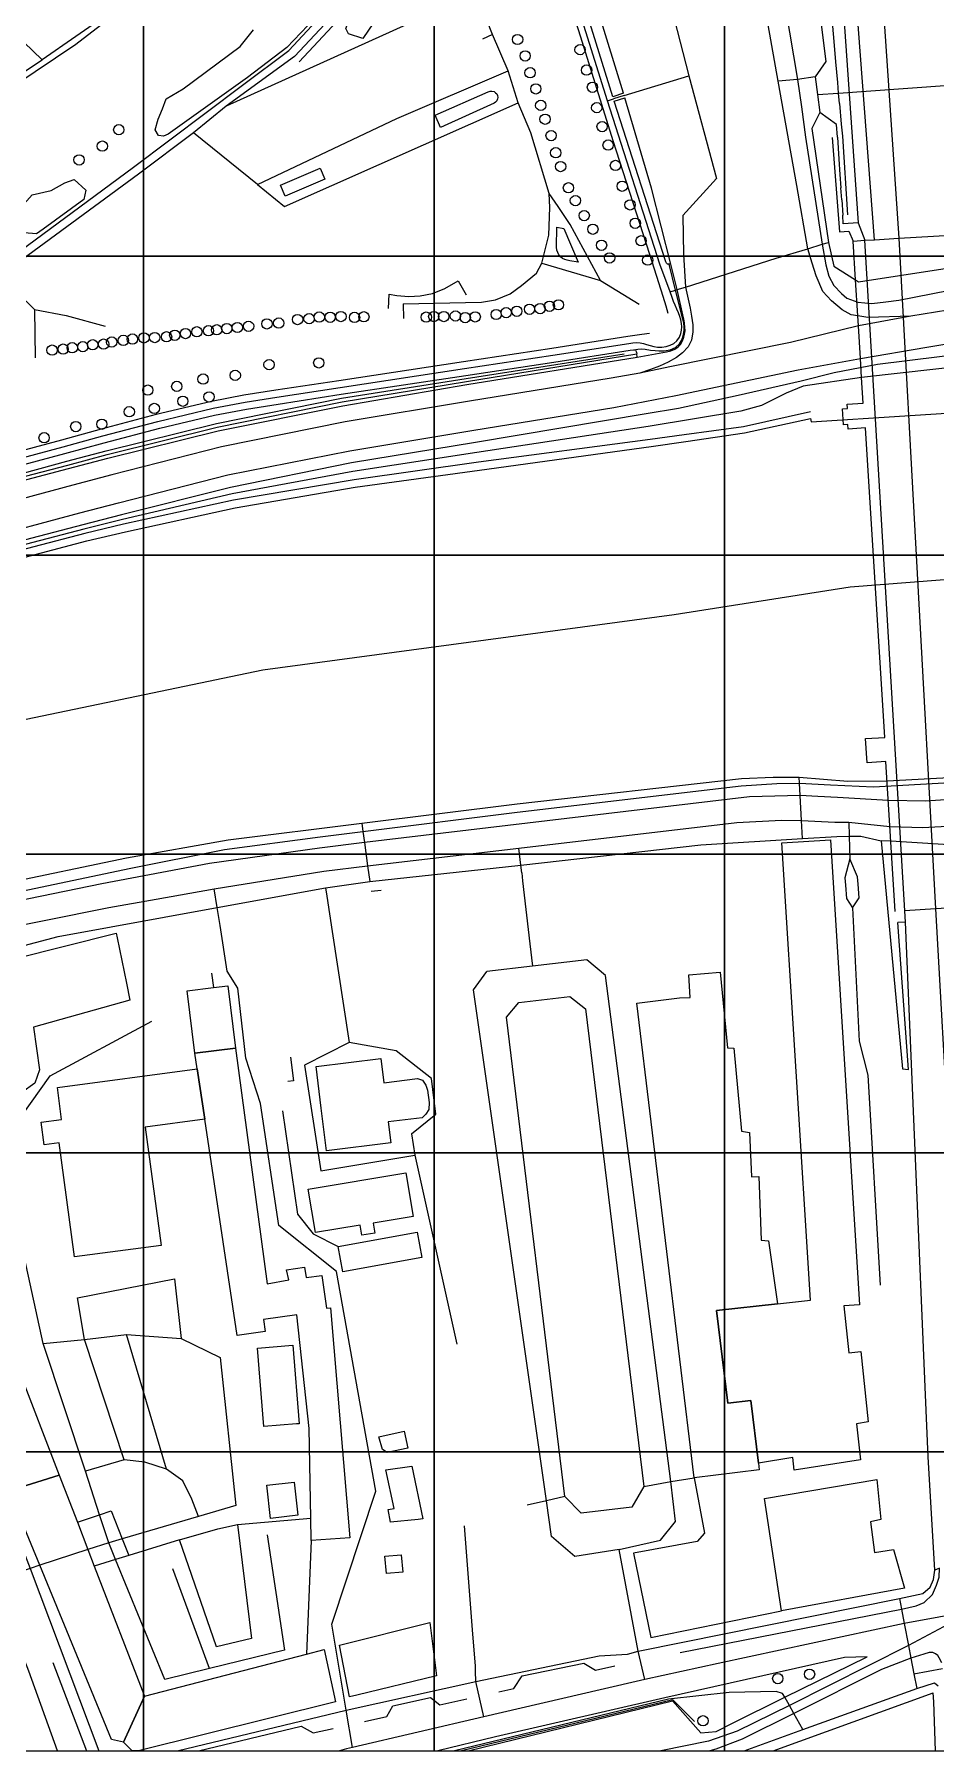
# Model space of a CAD drawing. Header units: metres. Extents: x -847 to 846, y -696 to 697.
# Drawn here: x -200.9 to 61.4, y -695.7 to -196.3 of the extents above; entities that cross this region are included whole.
import ezdxf

# ---------------------------------------------------------------- set-up
doc = ezdxf.new("R2010")
doc.units = ezdxf.units.M
for name, color, linetype in [('GREEN_ATLAS_BUILDING_OSM_LEVELS', 9, 'Continuous'), ('GREEN_ATLAS_TERRAIN_COP90', 3, 'Continuous'), ('OSM_BARRIER', 1, 'Continuous'), ('OSM_BUILDING', 8, 'Continuous'), ('OSM_GREEN_EXISTING', 94, 'Continuous'), ('OSM_HYDROGRAPHY', 5, 'Continuous'), ('OSM_PATH', 32, 'Continuous'), ('OSM_ROAD_LOCAL', 9, 'Continuous'), ('OSM_ROAD_MAJOR', 30, 'Continuous'), ('OSM_TECHNICAL', 4, 'Continuous'), ('SITE_BORDER', 3, 'Continuous')]:
    doc.layers.add(name, color=color, linetype=linetype)

msp = doc.modelspace()

# ---------------------------------------------------------------- linework, layer by layer
at = {"layer": 'GREEN_ATLAS_BUILDING_OSM_LEVELS'}
for points, elevation in [([(30.779, -430.706), (39.28, -566.037), (34.732, -566.316), (36.135, -579.941), (39.625, -579.585), (41.742, -600.112), (38.34, -600.613), (39.512, -611.133), (20.254, -614.105), (19.834, -610.409), (9.817, -612.079), (7.587, -593.845), (0.89, -594.669), (-2.406, -567.674), (15.38, -565.703), (24.959, -564.702), (16.595, -431.597)], 7.076), ([(-208.209, -620.116), (-221.384, -585.496), (-250.822, -476.381), (-177.061, -457.879), (-176.779, -459.271), (-174.098, -472.407), (-173.083, -477.371), (-201.111, -485.231), (-199.401, -497.654), (-200.735, -501.561), (-204.519, -504.244), (-209.155, -503.999), (-212.563, -501.316), (-216.811, -487.179), (-226.17, -488.481), (-228.425, -491.654), (-205.753, -575.7), (-207.614, -576.29), (-205.578, -584.572), (-193.631, -615.608)], 1.251), ([(-41.761, -626.673), (-46.51, -621.808), (-63.493, -482.314), (-59.847, -478.095), (-45.056, -476.292), (-40.47, -479.876), (-23.549, -618.903), (-26.97, -624.87)], 1.699), ([(45.476, -628.51), (42.419, -629.155), (43.571, -638.05), (49.178, -637.248), (52.348, -648.458), (16.577, -655.093), (11.558, -622.332), (44.273, -616.844)], 7.518), ([(-94.09, -638.751), (-93.671, -643.839), (-98.419, -644.228), (-98.839, -639.141)], 8.831), ([(-85.758, -658.421), (-83.81, -674.017), (-106.996, -679.594), (-109.157, -680.118), (-112.076, -665)], 8), ([(-168.854, -679.906), (-121.68, -667.65), (-116.524, -666.314), (-113.192, -681.498), (-170.545, -695.747), (-172.363, -695.747), (-174.956, -693.298)], 7.875)]:
    msp.add_lwpolyline(points, close=True, dxfattribs=dict(at, elevation=elevation))
at = {"layer": 'GREEN_ATLAS_TERRAIN_COP90'}
for points in [[(-253.723, -260.905, 26), (-169.148, -260.905, 21), (-169.148, -173.937, 32), (-253.723, -173.937, 31)], [(-169.148, -260.905, 21), (-84.574, -260.905, 13), (-84.574, -173.937, 27), (-169.148, -173.937, 32)], [(-84.574, -260.905, 13), (0, -260.905, 13), (0, -173.937, 18), (-84.574, -173.937, 27)], [(0, -260.905, 13), (84.574, -260.905, 9), (84.574, -173.937, 10), (0, -173.937, 18)], [(-253.723, -347.873, 6), (-169.148, -347.873, 5), (-169.148, -260.905, 21), (-253.723, -260.905, 26)], [(-169.148, -347.873, 5), (-84.574, -347.873), (-84.574, -260.905, 13), (-169.148, -260.905, 21)], [(-84.574, -347.873), (0, -347.873), (0, -260.905, 13), (-84.574, -260.905, 13)], [(0, -347.873), (84.574, -347.873), (84.574, -260.905, 9), (0, -260.905, 13)], [(-253.723, -434.842, 6), (-169.148, -434.842, 5), (-169.148, -347.873, 5), (-253.723, -347.873, 6)], [(-169.148, -434.842, 5), (-84.574, -434.842), (-84.574, -347.873), (-169.148, -347.873, 5)], [(-84.574, -434.842), (0, -434.842), (0, -347.873), (-84.574, -347.873)], [(0, -434.842), (84.574, -434.842), (84.574, -347.873), (0, -347.873)], [(-253.723, -521.81), (-169.148, -521.81), (-169.148, -434.842, 5), (-253.723, -434.842, 6)], [(-169.148, -521.81), (-84.574, -521.81, 4), (-84.574, -434.842), (-169.148, -434.842, 5)], [(-84.574, -521.81, 4), (0, -521.81, 2), (0, -434.842), (-84.574, -434.842)], [(0, -521.81, 2), (84.574, -521.81, 3), (84.574, -434.842), (0, -434.842)], [(-253.723, -608.778, 10), (-169.148, -608.778, 14), (-169.148, -521.81), (-253.723, -521.81)], [(-169.148, -608.778, 14), (-84.574, -608.778, 9), (-84.574, -521.81, 4), (-169.148, -521.81)], [(-84.574, -608.778, 9), (0, -608.778, 7), (0, -521.81, 2), (-84.574, -521.81, 4)], [(0, -608.778, 7), (84.574, -608.778, 7), (84.574, -521.81, 3), (0, -521.81, 2)], [(-253.723, -695.747, 9), (-169.148, -695.747, 6), (-169.148, -608.778, 14), (-253.723, -608.778, 10)], [(-169.148, -695.747, 6), (-84.574, -695.747, 8), (-84.574, -608.778, 9), (-169.148, -608.778, 14)], [(-84.574, -695.747, 8), (0, -695.747, 8), (0, -608.778, 7), (-84.574, -608.778, 9)], [(0, -695.747, 8), (84.574, -695.747, 9), (84.574, -608.778, 7), (0, -608.778, 7)]]:
    msp.add_3dface(points, dxfattribs=at)
at = {"layer": 'OSM_BARRIER'}
for points in [[(-111.005, -68.473), (-111.719, -80.796), (-115.829, -103.894), (-122.138, -124.667), (-129.167, -142.233), (-138.752, -158.252), (-152.622, -171.343), (-188.757, -199.262), (-212.569, -215.225), (-231.376, -225.222), (-248.943, -232.012), (-304.116, -250.502), (-321.965, -256.413)], [(22.102, -81.898), (18.487, -83.078), (16.132, -84.146), (13.632, -85.582), (11.195, -87.597), (8.865, -90.013), (6.979, -92.618), (5.294, -95.657), (4.373, -98.518), (3.991, -101.624), (4.035, -105.074), (4.329, -108.748), (4.999, -113.412), (5.801, -118.11), (21.231, -209.514), (22.409, -217.396)], [(43.615, -256.102), (30.898, -88.755), (30.503, -86.017), (29.075, -83.835), (26.631, -82.465), (24.414, -82.031), (22.102, -81.898)], [(-16.439, -277.597), (-17.04, -275.416), (-17.93, -272.599), (-19.195, -268.636), (-21.795, -260.399), (-32.426, -227.292), (-41.836, -197.214), (-52.799, -162.604), (-62.002, -133.238), (-63.337, -124.667)], [(-29.407, -213.5), (-55.355, -129.42)], [(31.863, -198.394), (25.729, -127.75)], [(-32.527, -214.502), (-58.582, -130.466)], [(-529.917, -371.429), (-515.383, -365.796), (-471.404, -342.33), (-416.237, -323.038), (-390.012, -315.413), (-355.418, -306.184), (-322.86, -298.592), (-298.277, -292.024), (-263.508, -280.737), (-211.924, -264.35), (-172.011, -235.029), (-140.293, -211.14), (-126.849, -201.01), (-108.186, -180.961), (-98.281, -162.593), (-94.504, -152.341)], [(-123.86, -204.327), (-104.546, -183.577), (-94.222, -164.419), (-90.331, -153.877)], [(32.383, -204.383), (31.863, -198.394)], [(32.902, -210.338), (32.383, -204.383)], [(-29.407, -213.5), (-32.527, -214.502)], [(33.435, -216.461), (33.172, -213.422), (32.902, -210.338)], [(-32.113, -215.771), (-29, -214.78)], [(-15.624, -263.237), (-16.119, -263.248), (-16.608, -263.17), (-16.934, -262.903), (-17.14, -262.525), (-32.113, -215.771)], [(-15.624, -263.237), (-21.331, -241.118), (-29, -214.78)], [(22.409, -217.396), (23.568, -226.301), (28.398, -257.437), (29.476, -263.46), (30.328, -266.733), (31.812, -269.415), (33.993, -271.731), (35.534, -273.067), (38.748, -274.313), (42.832, -274.659), (46.91, -274.18), (50.644, -273.701), (84.819, -267.033)], [(33.435, -216.461), (33.955, -222.461)], [(33.955, -222.461), (34.256, -225.967)], [(31.299, -226.402), (33.454, -253.842), (36.16, -253.63)], [(34.256, -225.967), (35.791, -248.877)], [(36.16, -253.63), (37.401, -256.491)], [(-26.475, -288.128), (-25.291, -287.95), (-24.232, -287.861), (-23.173, -287.95), (-21.532, -288.24), (-20.235, -288.373), (-19.17, -288.44), (-17.642, -288.395), (-15.894, -288.106), (-14.277, -287.46), (-13.143, -286.425), (-12.536, -285.457), (-12.154, -284.41), (-11.928, -283.564), (-11.797, -282.562), (-11.797, -281.471), (-11.891, -280.414), (-12.172, -279.223), (-14.265, -270.74), (-16.119, -263.248)], [(-16.921, -288.763), (-15.643, -288.429), (-14.528, -287.961), (-13.551, -287.316), (-12.836, -286.57), (-12.223, -285.512), (-11.84, -284.499), (-11.634, -283.575), (-11.508, -282.596), (-11.54, -281.505), (-11.634, -280.369), (-11.865, -279.156), (-12.135, -277.998), (-13.858, -270.607), (-15.624, -263.237)], [(-97.849, -276.106), (-97.642, -271.976), (-95.375, -272.354), (-91.929, -272.621), (-88.59, -272.421), (-85, -271.742), (-81.429, -270.339), (-77.583, -268.068), (-75.233, -272.165)], [(-21.858, -283.353), (-24.082, -283.698), (-28.141, -284.31), (-50.319, -287.794), (-75.948, -291.613), (-112.221, -297.145), (-130.62, -299.839), (-139.873, -301.308), (-149.295, -303.19), (-165.44, -306.997), (-181.465, -311.194), (-192.967, -314.389), (-222.342, -322.303)], [(126.849, -282.262), (44.448, -292.37), (31.844, -294.807)], [(-607.117, -467.252), (-590.81, -459.727), (-565.45, -448.039), (-537.328, -434.881), (-464.914, -401.852), (-458.235, -398.735), (-444.434, -392.245), (-429.042, -385.889), (-404.741, -378.631), (-395.638, -376.204), (-383.954, -373.243), (-323.437, -356.968), (-302.105, -351.28), (-278.963, -345.046), (-233.036, -332.856), (-220.676, -329.35), (-191.15, -321.658), (-179.711, -318.608), (-147.641, -310.659), (-111.281, -303.29), (-75.108, -297.357), (-25.566, -289.308)], [(-559.618, -443.987), (-537.748, -433.923), (-465.352, -400.795), (-458.68, -397.722), (-444.835, -391.243), (-437.217, -387.859), (-429.367, -384.921), (-405.016, -377.618), (-395.914, -375.136), (-384.286, -371.963), (-323.662, -356.011), (-302.368, -350.3), (-279.201, -344.111), (-233.343, -331.765), (-220.858, -328.571), (-191.42, -320.578), (-179.961, -317.528), (-147.886, -309.546), (-111.45, -302.177), (-75.233, -296.488), (-29.256, -289.342)], [(-221.415, -326.211), (-191.99, -318.296), (-180.513, -315.201), (-164.387, -310.96), (-148.418, -307.13), (-139.115, -305.438), (-129.925, -303.958), (-111.619, -301.075), (-75.359, -295.62), (-49.73, -291.702), (-27.527, -288.24), (-26.475, -288.128), (-25.974, -288.251), (-25.723, -288.585), (-25.623, -288.907), (-25.566, -289.308)], [(-25.41, -290.243), (-25.566, -289.308)], [(-25.41, -290.243), (-16.921, -288.763)], [(-606.572, -468.121), (-590.365, -460.685), (-565.006, -448.996), (-536.908, -435.849), (-464.513, -402.821), (-457.816, -399.704), (-444.052, -393.225), (-428.71, -386.891), (-404.459, -379.655), (-395.369, -377.217), (-383.697, -374.256), (-323.192, -357.992), (-301.836, -352.304), (-278.706, -346.07), (-232.748, -333.858), (-220.413, -330.463), (-190.893, -322.671), (-179.466, -319.632), (-147.41, -311.683), (-111.112, -304.392), (-74.977, -298.225), (-25.41, -290.243)], [(31.844, -294.807), (22.246, -297.268), (3.934, -301.464), (-13.394, -305.194), (-22.854, -306.73), (-72.508, -315.09), (-108.574, -321.057), (-143.757, -328.159), (-175.551, -336.14), (-186.79, -339.101), (-216.541, -346.849), (-228.2, -349.955), (-274.54, -362.512), (-297.519, -368.69), (-319.277, -374.356), (-379.538, -390.564), (-391.102, -393.548), (-400.011, -395.941), (-423.278, -403.188), (-437.756, -409.177), (-451.131, -415.177), (-458.116, -418.305), (-530.149, -451.412)], [(25.003, -306.151), (5.507, -310.559), (-11.74, -312.897), (-21.695, -314.199), (-71.663, -320.856), (-107.829, -325.955), (-142.943, -331.855), (-174.906, -338.845), (-186.176, -341.562), (-215.946, -349.354), (-227.479, -352.527), (-273.933, -364.916), (-296.899, -371.05), (-318.682, -376.839), (-378.886, -393.136), (-390.401, -396.219), (-399.303, -398.524), (-422.295, -406.138), (-436.729, -411.771), (-450.229, -417.259), (-457.283, -420.309), (-529.152, -453.694)], [(-528.294, -455.675), (-456.456, -422.313), (-449.314, -419.374), (-435.914, -413.83), (-421.505, -408.487), (-398.658, -400.884), (-389.874, -398.245), (-378.366, -395.173), (-318.124, -379.165), (-296.36, -373.098), (-273.413, -366.965), (-226.884, -354.631), (-215.414, -351.603), (-185.631, -343.755), (-174.373, -341.105), (-142.448, -334.092), (-107.497, -328.125), (-71.324, -323.16), (-21.375, -316.236), (-11.327, -314.834), (5.801, -312.329), (25.021, -308.099), (25.166, -309.134), (79.681, -305.594)], [(-519.304, -558.312), (-463.247, -529.814), (-429.236, -514.786), (-394.535, -500.838), (-383.102, -496.207), (-334.72, -479.575), (-282.71, -463.356), (-269.372, -459.983), (-209.619, -446.725), (-173.239, -439.077), (-145.511, -433.534), (-117.702, -429.838), (-105.267, -428.302), (-60.405, -422.691), (4.793, -415.044), (15.211, -414.287), (21.739, -414.209), (30.841, -414.71), (43.315, -415.344), (87.763, -412.817)], [(-102.842, -445.679), (-99.942, -445.345)], [(-149.277, -469.468), (-148.757, -473.687)], [(-126.335, -493.925), (-125.414, -500.815), (-127.068, -501.082)], [(-128.64, -509.609), (-124.343, -539.61), (-119.719, -545.365), (-112.415, -549.061)], [(-8.865, -616.343), (-5.876, -632.428), (-7.975, -634.855), (-26.5, -638.261), (-21.501, -662.841), (16.577, -655.093)], [(-23.549, -618.903), (-15.699, -617.389), (-8.865, -616.343)], [(-46.51, -621.808), (-51.816, -623.022), (-57.492, -624.313)], [(-188.362, -629.3), (-181.878, -627.085), (-178.533, -625.949), (-175.282, -634.131), (-173.377, -638.929)], [(-141.796, -629.935), (-120.427, -628.131)], [(-158.599, -634.388), (-173.377, -638.929), (-177.224, -640.109), (-183.457, -642.013)], [(-120.302, -634.554), (-121.68, -667.65)], [(-12.956, -667.205), (51.484, -654.57), (55.731, -653.635), (58.087, -652.611), (60.449, -650.317), (61.62, -647.59), (62.409, -645.308), (62.535, -642.603)], [(41.491, -668.407), (34.87, -668.596), (-17.422, -680.329)], [(-6.885, -690.559), (-2.431, -690.147), (2.105, -687.799), (17.51, -680.218), (41.491, -668.407)], [(57.936, -667.672), (54.209, -668.852), (45.626, -672.08), (20.097, -684.904), (5.131, -692.418), (-2.6, -695.357)], [(63.186, -670.232), (62.472, -668.685), (62.009, -668.051), (61.382, -667.55), (60.536, -667.216), (59.534, -667.216), (57.936, -667.672)], [(-195.51, -670.11), (-185.676, -695.747)], [(-61.357, -677.624), (-58.92, -674.017), (-41.009, -670.299), (-37.57, -672.336)], [(-37.57, -672.336), (-31.919, -671.078)], [(-65.673, -678.581), (-61.357, -677.624)], [(14.145, -695.747), (60.693, -678.938)], [(61.406, -695.747), (60.862, -681.52), (60.693, -678.938)], [(-98.344, -685.851), (-96.534, -682.656), (-85.62, -680.229), (-82.876, -682.411)], [(-17.422, -680.329), (-66.726, -691.762), (-83.446, -695.747)], [(-82.876, -682.411), (-75.002, -680.663)], [(-8.777, -687.298), (-15.079, -680.908), (-76.6, -695.747)], [(-74.621, -695.747), (-15.205, -681.242), (-6.885, -690.559)], [(-153.097, -695.747), (-123.234, -688.656), (-119.713, -690.604)], [(-104.847, -687.298), (-98.344, -685.851)], [(-119.713, -690.604), (-113.918, -689.313)], [(-2.6, -695.357), (-4.282, -695.747)]]:
    msp.add_lwpolyline(points, dxfattribs=at)
at = {"layer": 'OSM_BUILDING'}
for points, elevation in [([(-25.516, -478.206), (-13.093, -476.692), (-10.042, -476.614), (-10.412, -470.002), (-1.303, -469.245), (0.846, -491.253), (2.694, -491.342), (4.88, -515.454), (7.23, -515.877), (7.818, -528.812), (9.917, -528.645), (10.675, -547.224), (12.774, -547.391), (15.38, -565.703), (-2.406, -567.674), (0.89, -594.669), (7.587, -593.845), (9.817, -612.079), (10.055, -614.027), (-8.865, -616.343)], 2.488), ([(-156.368, -474.622), (-148.757, -473.687), (-144.578, -473.175), (-142.348, -491.32), (-154.138, -492.767)], 2.496), ([(-142.348, -491.32), (-133.095, -559.893), (-126.842, -558.713), (-127.45, -555.885), (-122.244, -555.017), (-121.774, -558.022), (-117.182, -557.466), (-115.879, -566.984), (-114.676, -566.939), (-109.032, -633.82), (-120.302, -634.554), (-120.427, -628.131), (-120.947, -601.96), (-124.531, -568.909), (-134.147, -570.323), (-133.709, -573.819), (-141.859, -574.898), (-151.256, -512.036), (-153.455, -497.331), (-154.138, -492.767)], 9.575), ([(-117.389, -508.83), (-118.88, -496.663), (-100.061, -494.348), (-99.196, -501.383), (-89.379, -500.181), (-87.963, -500.626), (-86.911, -502.14), (-86.422, -503.587), (-85.99, -507.127), (-86.071, -509.198), (-86.911, -510.5), (-87.982, -511.58), (-97.874, -512.793), (-97.129, -518.905), (-115.867, -521.209)], 3.116), ([(-193.606, -518.894), (-198.035, -519.484), (-198.912, -512.905), (-192.936, -512.103), (-194.182, -502.763), (-153.455, -497.331), (-151.256, -512.036), (-168.591, -514.352), (-163.992, -548.738), (-189.171, -552.1)], 1.16), ([(-121.167, -532.33), (-92.731, -527.621), (-90.651, -540.311), (-102.241, -542.215), (-101.758, -545.143), (-105.599, -545.777), (-106.081, -542.861), (-119.093, -544.987)], 4.779), ([(-89.467, -544.898), (-88.133, -552.256), (-111.074, -556.43), (-112.415, -549.061)], 5.715), ([(-125.665, -577.759), (-123.773, -600.613), (-124.625, -600.68), (-134.053, -601.459), (-135.939, -578.605)], 10.505), ([(-93.213, -602.806), (-92.173, -607.76), (-98.187, -608.973), (-99.534, -608.072), (-100.599, -604.398)], 9.8), ([(-91.039, -613.003), (-87.807, -628.276), (-89.173, -628.454), (-97.254, -629.3), (-97.881, -625.593), (-96.139, -625.326), (-98.62, -613.994)], 9.266), ([(-188.362, -629.3), (-185.299, -637.248), (-183.457, -642.013), (-168.854, -679.906), (-174.956, -693.298), (-178.376, -692.474), (-199.288, -641.757), (-208.209, -620.116), (-193.631, -615.608)], 6.418), ([(-125.289, -617.589), (-124.211, -627.263), (-132.168, -628.154), (-133.245, -618.48)], 10.434), ([(-141.796, -629.935), (-137.731, -663.086), (-147.854, -665.557), (-158.599, -634.388), (-147.504, -631.17)], 8.669)]:
    msp.add_lwpolyline(points, close=True, dxfattribs=dict(at, elevation=elevation))
at = {"layer": 'OSM_GREEN_EXISTING'}
for points in [[(-85.188, -174.66), (-83.002, -178.356), (-82.67, -183.644), (-84.938, -186.505), (-93.758, -192.382), (-99.221, -191.547), (-102.159, -192.972), (-105.267, -197.514), (-109.47, -196.245), (-110.228, -194.653), (-107.873, -188.854), (-99.384, -176.508), (-97.793, -165.076), (-93.927, -161.046), (-91.403, -163.985), (-91.403, -171.543), (-97.373, -177.098), (-97.874, -182.72), (-94.767, -182.976), (-91.823, -177.176), (-90.062, -175.25)], [(-68.8, -213.088), (-68.261, -212.887), (-67.76, -212.854), (-67.096, -213.021), (-66.638, -213.322), (-66.325, -213.689), (-66.093, -214.179), (-66.018, -214.691), (-66.074, -215.147), (-66.287, -215.659), (-66.663, -216.116), (-67.096, -216.394), (-82.726, -223.407), (-84.28, -219.856)], [(-200.209, -254.387), (-203.818, -254.053), (-205.666, -251.204), (-205.246, -247.33), (-201.468, -243.055), (-196.005, -241.786), (-191.971, -239.526), (-189.283, -238.602), (-185.925, -241.708), (-186.514, -244.391), (-198.273, -253.051)], [(-116.343, -238.457), (-127.876, -243.478), (-129.273, -240.261), (-117.746, -235.24)], [(-45.012, -262.246), (-45.783, -262.057), (-46.466, -261.846), (-47.18, -261.534), (-47.769, -261.078), (-48.245, -260.499), (-48.577, -259.842), (-48.827, -259.118), (-48.896, -258.306), (-48.827, -252.439), (-46.766, -252.84), (-42.594, -262.669)]]:
    msp.add_lwpolyline(points, close=True, dxfattribs=at)
msp.add_lwpolyline([(-111.068, -183.054), (-127.362, -200.197), (-138.877, -208.936), (-161.894, -225.411), (-163.322, -225.99), (-164.751, -225.745), (-165.759, -224.142), (-164.838, -221.036), (-163.579, -218.008), (-162.483, -215.158), (-157.527, -212.219), (-140.976, -199.863), (-137.11, -194.987)], dxfattribs=at)
for centre in [(-60.236, -197.848), (-42.087, -200.809), (-58.049, -202.635), (-56.621, -207.511), (-40.17, -206.743), (-54.942, -212.219), (-38.472, -211.752), (-53.514, -217.006), (-52.254, -221.036), (-37.238, -217.685), (-176.296, -224.086), (-50.488, -225.823), (-35.659, -223.207), (-181.089, -228.873), (-49.147, -230.788), (-33.899, -228.561), (-187.861, -232.892), (-47.719, -234.817), (-31.781, -234.495), (-45.451, -240.996), (-29.789, -240.528), (-43.434, -244.736), (-27.521, -245.972), (-40.871, -249.1), (-38.347, -253.051), (-25.999, -251.315), (-35.828, -257.716), (-24.307, -256.413), (-33.479, -261.412), (-22.384, -262.024), (-53.708, -276.15), (-50.983, -275.471), (-48.358, -275.048), (-133.182, -280.603), (-129.774, -280.347), (-124.261, -279.334), (-120.941, -279.078), (-117.953, -278.61), (-114.802, -278.677), (-111.65, -278.455), (-107.704, -278.711), (-104.972, -278.521), (-86.829, -278.633), (-84.643, -278.466), (-81.749, -278.466), (-78.347, -278.299), (-75.484, -278.766), (-72.59, -278.555), (-66.488, -277.865), (-63.556, -277.33), (-60.474, -276.929), (-56.784, -276.34), (-178.351, -285.868), (-174.981, -285.401), (-172.337, -285.011), (-168.973, -284.666), (-165.859, -284.566), (-162.414, -284.343), (-160.014, -283.909), (-156.901, -283.397), (-153.574, -282.885), (-150.216, -282.585), (-147.817, -282.306), (-144.872, -281.961), (-141.803, -281.649), (-138.526, -281.304), (-195.723, -288.228), (-192.485, -287.928), (-189.835, -287.527), (-186.765, -287.227), (-183.902, -286.67), (-180.707, -286.481), (-142.404, -295.564), (-132.575, -292.459), (-118.109, -291.935), (-167.852, -299.861), (-159.419, -298.77), (-151.782, -296.644), (-165.96, -305.205), (-157.665, -303.101), (-150.047, -301.854), (-188.813, -310.481), (-181.239, -309.78), (-173.239, -306.151), (-198.041, -313.721), (15.461, -674.774), (24.708, -673.516), (-6.296, -687.042)]:
    msp.add_circle(centre, 1.5, dxfattribs=at)
at = {"layer": 'OSM_HYDROGRAPHY'}
msp.add_lwpolyline([(-708.111, -610.476), (-638.623, -565.87), (-602.845, -546.067), (-563.151, -524.103), (-408.631, -452.581), (-366.977, -438.198), (-219.147, -398.936), (-134.366, -381.292), (-14.66, -365.106), (36.498, -357.08), (97.686, -352.382)], dxfattribs=at)
at = {"layer": 'OSM_PATH'}
for points in [[(-15.887, -271.274), (-18.832, -263.17), (-34.08, -215.67), (-60.906, -130.389), (-67.584, -106.622), (-88.389, -42.724), (-101.871, -0.134), (-109.721, 22.687)], [(28.868, -107.935), (38.829, -251.181), (40.771, -256.28)], [(-198.637, -203.793), (-209.205, -193.54), (-212.889, -189.967), (-224.729, -178.49), (-226.233, -177.031), (-232.629, -170.831), (-245.033, -158.797), (-258.828, -145.417), (-270.111, -134.474), (-280.755, -124.132)], [(-138.188, -154.923), (-179.003, -190.2), (-198.637, -203.793)], [(-72.289, -184.223), (-145.035, -217.285)], [(-67.528, -196.401), (-70.416, -197.737)], [(-680.409, -370.382), (-678.554, -369.792), (-677.539, -369.67), (-676.431, -369.859), (-672.972, -371.395), (-661.583, -378.453), (-658.282, -379.466), (-655.381, -379.778), (-652.693, -379.666), (-650.664, -379.021), (-647.625, -377.718), (-531.709, -332.567), (-420.935, -289.475), (-379.857, -274.158), (-368.637, -269.972), (-364.508, -268.458), (-360.273, -267.167), (-322.253, -255.389), (-314.228, -252.617), (-269.384, -237.177), (-233.055, -223.708), (-213.647, -213.655), (-198.637, -203.793)], [(-29.2, -214.145), (-10.443, -208.446)], [(26.299, -208.757), (26.976, -213.867), (27.665, -219.077)], [(-29.2, -214.145), (-32.32, -215.136)], [(26.976, -213.867), (33.172, -213.422)], [(33.172, -213.422), (74.801, -210.416)], [(-34.08, -215.67), (-32.32, -215.136)], [(32.527, -222.561), (27.665, -219.077), (25.385, -223.697), (30.246, -256.892)], [(32.802, -226.257), (32.527, -222.561)], [(32.802, -226.257), (33.241, -232.624)], [(33.241, -232.624), (33.554, -237.144)], [(33.554, -237.144), (33.817, -240.984)], [(-53.163, -262.97), (-36.154, -267.957), (-44.937, -251.705), (-48.464, -246.45), (-51.077, -242.676)], [(34.061, -244.536), (33.817, -240.984)], [(34.061, -244.536), (34.362, -248.944)], [(38.829, -251.181), (34.538, -251.46), (34.362, -248.944)], [(-15.887, -271.274), (-14.265, -270.74), (-13.858, -270.607), (-11.396, -269.872), (15.042, -261.456), (24.163, -258.718), (28.398, -257.437), (30.246, -256.892)], [(30.246, -256.892), (31.762, -263.783), (38.102, -267.79)], [(52.392, -451.389), (40.771, -256.28)], [(38.102, -267.79), (38.986, -268.347), (78.604, -262.269)], [(-36.154, -267.957), (-24.915, -274.859)], [(-221.879, -324.251), (-192.478, -316.337), (-180.989, -313.197), (-164.913, -308.978), (-148.857, -305.16), (-139.491, -303.379), (-130.269, -301.898), (-111.92, -299.115), (-75.653, -293.616), (-50.024, -289.742), (-27.834, -286.269), (-26.682, -286.124), (-25.598, -286.058), (-24.589, -286.124), (-23.574, -286.325), (-22.703, -286.603), (-21.67, -286.926), (-20.642, -287.193), (-19.521, -287.371), (-18.255, -287.338), (-17.021, -287.171), (-15.862, -286.826), (-14.741, -286.303), (-13.92, -285.512), (-13.175, -284.477), (-12.755, -283.419), (-12.523, -282.418), (-12.461, -281.438), (-12.511, -280.481), (-12.736, -279.445), (-13.037, -278.41), (-13.419, -277.419), (-13.901, -276.328), (-14.415, -275.171), (-14.847, -274.091), (-15.286, -272.944), (-15.887, -271.274)], [(-200.848, -276.417), (-200.679, -290.51)], [(-93.539, -274.737), (-93.476, -279.045)], [(80.433, -291.657), (40.715, -296.11), (39.863, -296.232)], [(39.863, -296.232), (22.86, -298.704), (17.942, -300.73), (10.719, -304.303), (4.717, -306.017), (-22.271, -310.47), (-72.089, -317.973), (-108.199, -323.506), (-143.35, -330.007), (-175.231, -337.498), (-186.483, -340.337), (-216.241, -348.107), (-227.843, -351.235), (-274.233, -363.714), (-297.212, -369.87), (-318.976, -375.603), (-379.212, -391.856), (-390.752, -394.884), (-399.654, -397.232), (-422.783, -404.657), (-437.242, -410.468), (-450.68, -416.224), (-457.703, -419.307), (-529.647, -452.558)], [(-489.102, -538.664), (-464.538, -527.265), (-430.458, -511.457), (-398.908, -497.576), (-385.12, -491.386), (-355.099, -480.088), (-316.909, -469.245), (-269.955, -457.634), (-210.201, -443.53), (-174.072, -435.949), (-144.503, -430.673), (-105.599, -425.853), (-60.405, -420.253), (4.88, -412.862), (14.121, -412.439), (21.645, -412.494), (35.897, -413.674), (47.343, -413.585)], [(22.616, -430.372), (22.334, -425.129), (21.933, -417.86), (21.739, -414.209), (21.645, -412.494)], [(47.343, -413.585), (86.88, -411.392)], [(-105.599, -425.853), (-105.267, -428.302), (-104.822, -431.519), (-103.882, -438.265), (-103.243, -442.862)], [(-253.798, -474.165), (-250.152, -473.72), (-193.957, -458.859), (-147.66, -450.432), (-116.117, -444.699), (-103.243, -442.862), (-59.315, -438.098), (-6.91, -432.209), (22.616, -430.372), (32.689, -429.749), (36.223, -429.682), (39.662, -429.626), (45.532, -430.973), (51.759, -497.398), (53.457, -497.554)], [(48.37, -431.152), (45.532, -430.973)], [(88.258, -433.623), (48.37, -431.152)], [(-116.117, -444.699), (-115.741, -447.148)], [(-115.741, -447.148), (-114.194, -457.378)], [(52.593, -454.696), (52.392, -451.389)], [(52.593, -454.696), (50.438, -454.785)], [(53.457, -497.554), (50.438, -454.785)], [(61.175, -643.26), (59.24, -610.242), (58.469, -592.253), (52.593, -454.696)], [(-253.798, -474.165), (-222.33, -589.37), (-211.742, -617.333), (-205.941, -632.662), (-202.132, -642.725), (-182.065, -695.747)], [(-91.171, -516.311), (-84.01, -510.578), (-85.295, -500.158), (-95.538, -492.155), (-109.282, -489.717)], [(50.895, -651.475), (57.636, -650.006), (59.81, -648.158), (60.749, -645.954), (61.175, -643.26)], [(62.535, -642.603), (61.175, -643.26)], [(-159.304, -695.747), (-110.122, -683.98), (-72.383, -675.643), (-36.517, -668.151), (-28.229, -667.672), (-25.191, -666.781), (50.895, -651.475)], [(50.895, -651.475), (51.484, -654.57)], [(51.484, -654.57), (52.273, -658.711), (53.507, -665.167), (54.209, -668.852)], [(54.209, -668.852), (55.073, -673.372), (55.9, -677.691)], [(55.073, -673.372), (63.374, -671.813)], [(17.51, -680.218), (16.884, -679.082), (15.017, -678.548), (1.347, -678.849), (-16.313, -680.785), (-78.65, -695.747)], [(5.648, -695.747), (22.722, -689.613), (55.9, -677.691)], [(55.9, -677.691), (61.075, -675.999), (62.14, -676.845)], [(20.097, -684.904), (18.832, -682.611), (17.51, -680.218)], [(22.722, -689.613), (20.097, -684.904)]]:
    msp.add_lwpolyline(points, dxfattribs=at)
at = {"layer": 'OSM_ROAD_LOCAL'}
for points in [[(-43.296, -81.742), (-32.921, -121.216), (-25.779, -148.767), (-10.443, -208.446), (-2.33, -238.324), (-12.154, -249.066)], [(16.934, -91.104), (25.736, -175.005), (29.476, -204.204), (26.299, -208.757), (21.231, -209.514), (15.555, -209.926)], [(-93.539, -274.737), (-75.434, -274.403), (-70.735, -274.302), (-66.663, -273.59), (-62.378, -271.831), (-59.146, -269.427), (-54.748, -265.864), (-53.163, -262.97), (-51.177, -254.81), (-50.838, -246.751), (-51.077, -242.676), (-56.389, -225.032), (-60.104, -216.283), (-62.948, -206.976), (-67.528, -196.401), (-72.289, -184.223), (-79.368, -158.252)], [(-106.188, -182.397), (-125.207, -202.835), (-145.035, -217.285), (-154.589, -224.966), (-170.552, -236.988), (-210.822, -266.566), (-262.806, -283.074), (-297.638, -294.384), (-322.303, -300.975), (-354.798, -308.544), (-389.342, -317.761), (-415.416, -325.342), (-470.427, -344.567)], [(-135.983, -240.016), (-95.343, -220.869), (-62.948, -206.976)], [(-135.983, -240.016), (-128.039, -246.406), (-60.104, -216.283)], [(-135.983, -240.016), (-154.589, -224.966)], [(-12.154, -249.066), (-11.978, -260.41), (-11.396, -269.872), (-10.08, -276.006), (-9.635, -278.321), (-9.259, -280.904), (-9.259, -282.896), (-9.654, -285.379), (-10.656, -287.26), (-12.273, -288.985), (-14.008, -290.377), (-16.401, -291.69), (-18.982, -292.915), (-21.607, -293.906), (-24.689, -294.896)], [(-210.822, -266.566), (-200.848, -276.417), (-191.658, -278.154), (-180.281, -281.226)], [(36.154, -425.608), (36.223, -429.682), (36.398, -436.261)], [(-59.058, -440.347), (-59.315, -438.098), (-59.885, -433.133)], [(38.841, -443.608), (38.697, -441.449), (36.398, -436.261), (34.995, -441.749), (35.164, -443.92)], [(-59.058, -440.347), (-58.795, -442.629), (-56.683, -460.963)], [(35.164, -443.92), (35.459, -447.749), (37.163, -450.521), (39.117, -447.627), (38.841, -443.608)], [(-146.833, -455.631), (-147.66, -450.432), (-148.519, -445.022)], [(37.163, -450.521), (39.117, -489.349), (41.679, -499.179), (45.25, -560.304)], [(-144.772, -468.933), (-146.833, -455.631)], [(-114.194, -457.378), (-109.282, -489.717), (-122.238, -496.296), (-117.533, -527.053), (-90.144, -522.511)], [(-56.683, -460.963), (-55.932, -467.508)], [(-108.318, -694.856), (-110.122, -683.98), (-114.288, -658.967), (-101.483, -620.217), (-112.916, -556.364), (-129.718, -542.95), (-135.093, -507.472), (-139.316, -494.259), (-141.646, -473.865), (-144.772, -468.933)], [(-51.816, -623.022), (-73.047, -474.321), (-69.188, -469.034)], [(-40.132, -465.683), (-55.932, -467.508), (-69.188, -469.034)], [(-15.699, -617.389), (-34.663, -470.158), (-40.132, -465.683)], [(-181.878, -627.085), (-186.007, -614.439), (-198.348, -577.236), (-210.796, -519.829), (-196.256, -499.413), (-166.686, -483.527)], [(-91.171, -516.311), (-90.144, -522.511), (-77.934, -577.514)], [(-174.749, -611.166), (-186.27, -576.112), (-188.362, -564.022), (-160.046, -558.479), (-158.116, -575.789)], [(-198.348, -577.236), (-186.27, -576.112), (-174.079, -574.609), (-158.116, -575.789), (-146.771, -581.333), (-142.235, -624.436), (-153.154, -627.642), (-175.282, -634.131)], [(-162.401, -613.849), (-174.079, -574.609)], [(-153.154, -627.642), (-155.009, -622.588), (-157.696, -617.211), (-162.401, -613.849), (-168.704, -611.756), (-174.749, -611.166), (-186.007, -614.439)], [(-30.716, -637.215), (-18.644, -634.521), (-14.302, -629.044), (-15.699, -617.389)], [(-30.716, -637.215), (-43.546, -639.286), (-50.394, -633.464), (-51.816, -623.022)], [(-133.164, -632.929), (-128.12, -666.537), (-149.872, -671.847), (-162.902, -675.03), (-177.224, -640.109), (-179.203, -635.278), (-181.878, -627.085)], [(-175.282, -634.131), (-179.203, -635.278), (-185.299, -637.248)], [(-73.254, -661.817), (-75.672, -630.358)], [(-185.299, -637.248), (-199.288, -641.757)], [(-23.205, -675.03), (-25.191, -666.781), (-30.716, -637.215)], [(-199.288, -641.757), (-202.132, -642.725), (-213.277, -646.466)], [(-149.872, -671.847), (-160.553, -642.848)], [(72.458, -655.104), (53.507, -665.167), (18.832, -682.611), (3.621, -690.114), (-4.742, -692.953), (-18.575, -695.747)], [(-72.546, -671.067), (-73.254, -661.817)], [(-70.046, -685.94), (-72.383, -675.643), (-72.489, -672.57), (-72.546, -671.067)]]:
    msp.add_lwpolyline(points, dxfattribs=at)
at = {"layer": 'OSM_ROAD_MAJOR'}
for points in [[(38.748, -278.254), (36.805, -277.92), (34.162, -276.484), (31.136, -273.924), (28.611, -271.152), (26.638, -266.566), (25.504, -262.881), (24.163, -258.718), (20.962, -240.328), (15.555, -209.926), (1.472, -130.645), (-2.844, -110.128), (-2.594, -101.646)], [(40.276, -101.178), (41.028, -112.344), (50.669, -255.667)], [(50.669, -255.667), (61.313, -450.833)], [(79.349, -274.291), (54.19, -278.388)], [(54.19, -278.388), (41.679, -278.755), (38.748, -278.254)], [(54.19, -278.388), (38.929, -281.171)], [(38.929, -281.171), (19.201, -285.98), (-15.981, -293.138), (-24.689, -294.896), (-33.015, -296.366), (-74.269, -303.056), (-110.391, -309.134), (-146.37, -316.37), (-178.307, -324.519), (-189.697, -327.48), (-219.235, -335.45), (-231.407, -338.612), (-277.535, -350.679), (-300.621, -356.913), (-322.077, -362.634), (-382.557, -378.742), (-394.222, -381.603), (-403.231, -384.141), (-416.13, -387.948), (-427.181, -391.477), (-442.304, -397.655), (-456.005, -403.901), (-462.771, -407.04), (-534.904, -440.458)], [(58.814, -287.416), (79.951, -283.909)], [(39.518, -290.633), (58.814, -287.416)], [(-531.602, -448.061), (-459.488, -414.988), (-452.578, -411.826), (-439.109, -405.737), (-424.45, -399.67), (-400.957, -392.468), (-392.004, -390.097), (-380.452, -386.98), (-320.098, -370.928), (-298.459, -365.128), (-275.424, -359.028), (-229.14, -346.649), (-217.318, -343.554), (-187.68, -335.55), (-176.365, -332.701), (-144.559, -324.563), (-109.107, -317.539), (-73.022, -311.561), (-32.213, -304.893), (-14.196, -301.475), (21.432, -293.973), (39.518, -290.633)], [(47.631, -419.229), (32.852, -418.439), (27.145, -418.116), (21.933, -417.86), (7.186, -418.238), (-104.822, -431.519), (-117.871, -433.189), (-149.884, -437.564), (-181.233, -443.519)], [(87.212, -416.747), (79.819, -417.982), (58.563, -419.496), (47.631, -419.229)], [(-259.73, -467.687), (-236.213, -461.865), (-179.203, -450.421), (-165.433, -447.983), (-148.519, -445.022), (-116.6, -439.846), (-103.882, -438.265), (-59.885, -433.133), (3.552, -425.719), (16.589, -424.996), (22.334, -425.129), (32.107, -425.552)], [(32.107, -425.552), (36.154, -425.608), (48.101, -426.832)], [(48.101, -426.832), (57.642, -427.144), (73.605, -426.231)], [(-181.233, -443.519), (-237.935, -455.141), (-252.006, -458.436), (-261.472, -460.651)], [(61.313, -450.833), (69.351, -591.63), (70.146, -605.6)], [(-194.094, -695.747), (-202.458, -672.648), (-206.624, -661.839), (-213.277, -646.466), (-216.836, -639.631), (-218.114, -637.571), (-220.513, -634.888)], [(72.458, -655.104), (52.273, -658.711), (-1.886, -670.399), (-23.205, -675.03), (-36.223, -678.069)], [(-36.223, -678.069), (-70.046, -685.94), (-108.318, -694.856), (-110.059, -695.257)], [(-110.059, -695.257), (-112.054, -695.747)]]:
    msp.add_lwpolyline(points, dxfattribs=at)
at = {"layer": 'OSM_TECHNICAL'}
for points in [[(49.636, -451.556), (46.929, -407.93), (41.473, -408.275), (41.034, -401.273), (46.61, -400.928), (41.028, -310.882), (35.947, -311.194), (35.866, -309.891), (34.575, -309.98), (34.287, -305.349), (35.778, -305.249), (35.697, -303.936), (40.326, -303.657), (39.863, -296.232), (39.518, -290.633), (38.929, -281.171), (38.748, -278.254), (38.102, -267.79), (37.401, -256.491), (40.771, -256.28), (43.615, -256.102), (50.669, -255.667), (65.805, -254.732)], [(78.247, -449.786), (61.313, -450.833), (52.392, -451.389)]]:
    msp.add_lwpolyline(points, dxfattribs=at)
at = {"layer": 'SITE_BORDER'}
msp.add_lwpolyline([(-845.742, -695.747), (845.742, -695.747), (845.742, 695.747), (-845.742, 695.747)], close=True, dxfattribs=at)

doc.saveas('drawing.dxf')
